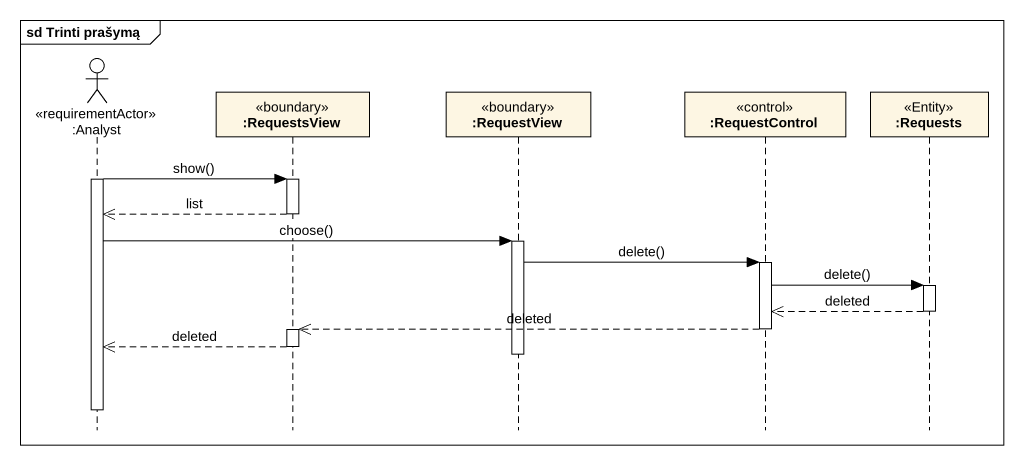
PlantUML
@startuml
mainframe sd Trinti prašymą
hide footbox
actor ":Analyst" as Analyst <<requirementActor>>
participant ":RequestsView" as RequestsView <<boundary>>
participant ":RequestView" as RequestView <<boundary>>
participant ":RequestControl" as RequestControl <<control>>
participant ":Requests" as Requests <<Entity>>

activate Analyst
Analyst -> RequestsView : show()
activate RequestsView
RequestsView -->> Analyst : list
deactivate RequestsView
Analyst -> RequestView : choose()
activate RequestView
RequestView -> RequestControl : delete()
activate RequestControl
RequestControl -> Requests : delete()
activate Requests
Requests -->> RequestControl : deleted
deactivate Requests
RequestControl -->> RequestsView : deleted
deactivate RequestControl
activate RequestsView
RequestsView -->> Analyst : deleted
deactivate RequestsView
deactivate RequestView
deactivate Analyst
@enduml
